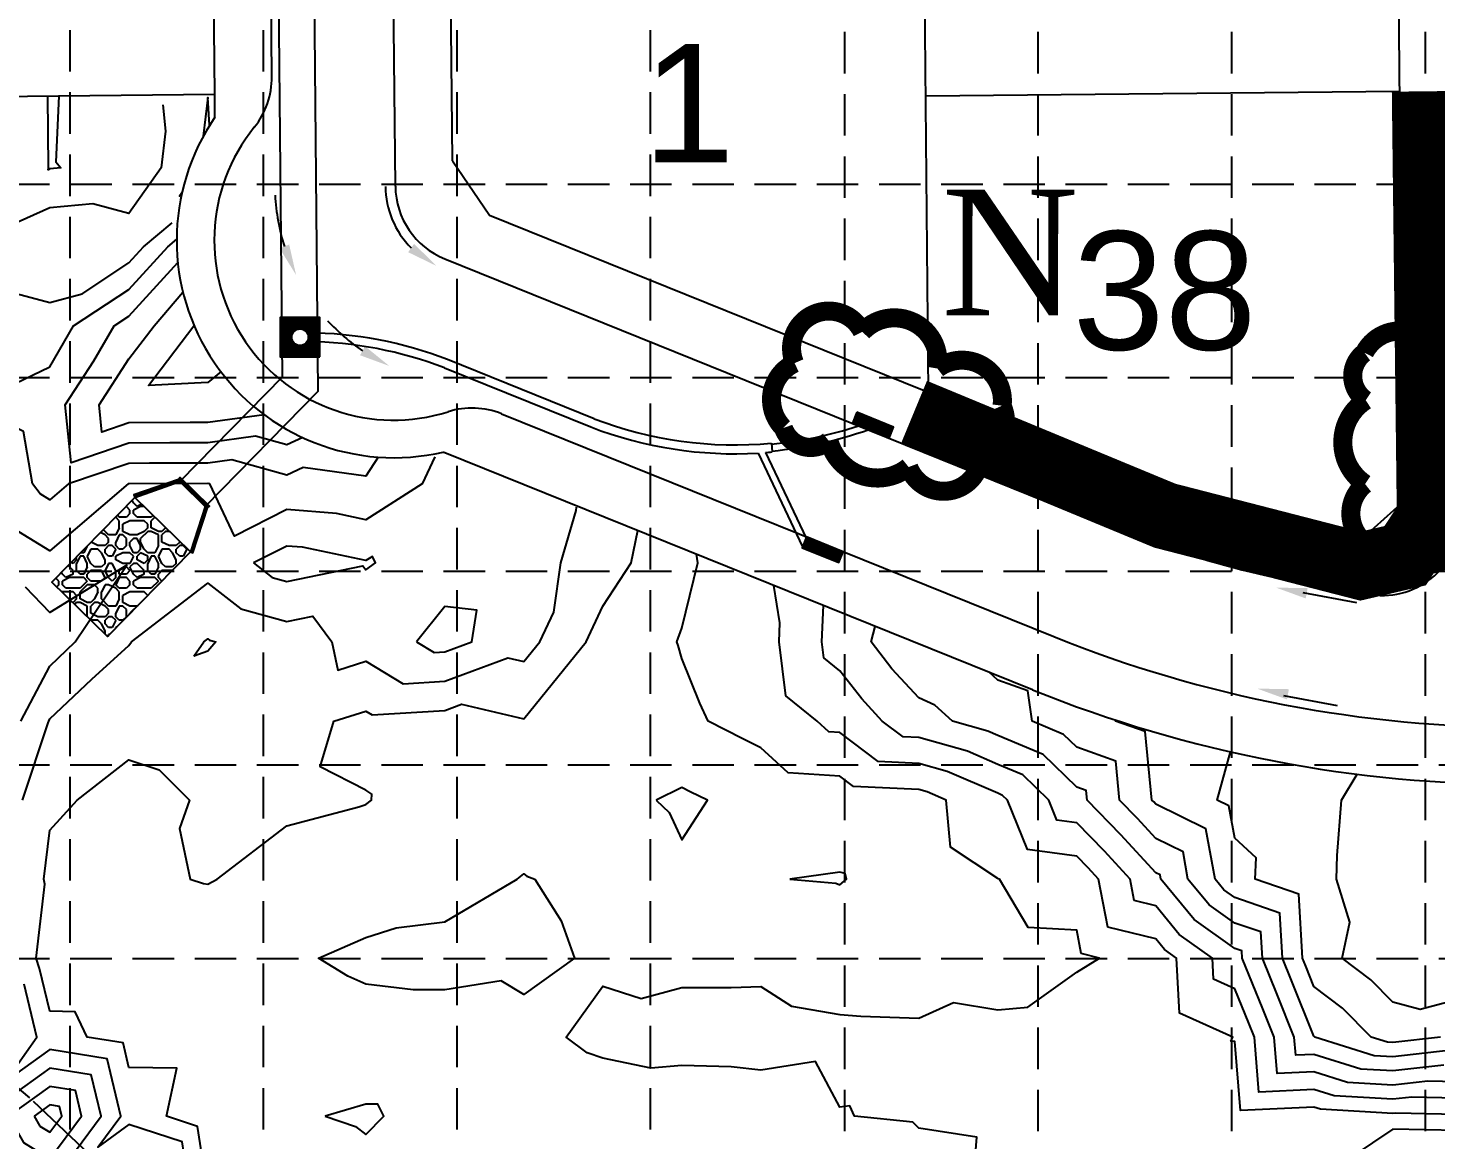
# Model space of a CAD drawing. Header units: feet. Extents: x 2468808 to 2471949, y 7110842 to 7112807.
# Drawn here: x 2469289.5 to 2469645.9, y 7111435.4 to 7111716.8 of the extents above; entities that cross this region are included whole.
import ezdxf
from ezdxf.enums import TextEntityAlignment as Align

# ---------------------------------------------------------------- set-up
doc = ezdxf.new("R2010")
doc.units = ezdxf.units.FT
doc.header["$LTSCALE"] = 35
doc.header["$MEASUREMENT"] = 0
for name, pattern in [('FL1', [1.2, 0.9, -0.075, 0, -0.075, 0, -0.075, 0, -0.075]), ('HIDDEN', [0.375, 0.25, -0.125]), ('PHANTOM2', [3.15, 1.9, -0.25, 0.25, -0.25, 0.25, -0.25])]:
    doc.linetypes.add(name, pattern=pattern)
for name, color, linetype in [('AROW', 250, 'CONTINUOUS'), ('BDY', 250, 'PHANTOM2'), ('CONTOURS-MAJ', 250, 'CONTINUOUS'), ('CONTOURS-MIN', 250, 'CONTINUOUS'), ('CREEK_FL', 250, 'FL1'), ('EROSION BLANKET', 84, 'CONTINUOUS'), ('FLOW', 250, 'CONTINUOUS'), ('GRID', 254, 'HIDDEN'), ('INLET PROTECTION', 5, 'CONTINUOUS'), ('LOT', 250, 'CONTINUOUS'), ('LOTNO', 250, 'CONTINUOUS'), ('Newcastle homesites', 194, 'CONTINUOUS'), ('PVMT', 250, 'CONTINUOUS'), ('RIP RAP ROCK FILTER', 1, 'CONTINUOUS'), ('SODDED LOT', 2, 'CONTINUOUS'), ('SROW', 250, 'CONTINUOUS'), ('STM', 1, 'CONTINUOUS')]:
    doc.layers.add(name, color=color, linetype=linetype)
doc.styles.add('NEWCASTLE', font='TIMES.TTF')
doc.styles.get("Standard").update_dxf_attribs({"font": 'ARIAL.TTF'})
pattern_1 = [(135, (2470006.31313, 7111296.12996), (-0.1767767, -0.1767767), [])]

# ---------------------------------------------------------------- blocks, each defined once
blk = doc.blocks.new('1DB')
at = {"layer": 'FLOW'}
for p, q in [((6.25, 13), (20.07, 13)), ((6.25, -13.5), (20.07, -13.5))]:
    blk.add_line(p, q, dxfattribs=at)
for points in [[(7.28, 11.68), (7.28, 14.32), (-0.62, 13)], [(7.28, -14.32), (7.28, -11.68), (-0.62, -13)]]:
    blk.add_solid(points, dxfattribs=at)

msp = doc.modelspace()

# ---------------------------------------------------------------- hatches: boundary and pattern name
at = {"layer": 'RIP RAP ROCK FILTER'}
h = msp.add_hatch(dxfattribs=at)
h.set_pattern_fill('AGGREGAT', color=1, scale=18, angle=90, style=0)
h.set_pattern_definition([(90, (2469977.635, 7111307.699), (-18, 18), [1.8, -2.7, 0.9, -2.7, 0.9, -9]), (90, (2469975.835, 7111316.699), (-18, 18), [0.9, -17.1]), (90, (2469974.935, 7111311.299), (-18, 18), [0.9, -1.8, 0.9, -14.4]), (90, (2469974.035, 7111320.299), (-18, 18), [1.8, -16.2]), (90, (2469973.135, 7111322.099), (-18, 18), [0.9, -17.1]), (90, (2469971.335, 7111316.699), (-18, 18), [1.8, -16.2]), (90, (2469970.435, 7111307.699), (-18, 18), [0.9, -1.8, 0.9, -4.5, 2.7, -7.2]), (90, (2469968.635, 7111320.299), (-18, 18), [1.8, -16.2]), (90, (2469967.735, 7111309.499), (-18, 18), [1.8, -0.9, 0.9, -7.2, 0.9, -6.3]), (90, (2469966.835, 7111308.599), (-18, 18), [0.9, -17.1]), (90, (2469965.935, 7111314.899), (-18, 18), [0.9, -0.9, 0.9, -15.3]), (90, (2469965.035, 7111312.199), (-18, 18), [0.9, -17.1]), (90, (2469964.135, 7111323.899), (-18, 18), [0.9, -17.1]), (90, (2469963.235, 7111315.799), (-18, 18), [0.9, -7.2, 0.9, -9]), (90, (2469962.335, 7111315.799), (-18, 18), [1.8, -16.2]), (90, (2469961.435, 7111319.399), (-18, 18), [1.8, -16.2]), (90, (2469960.535, 7111308.599), (-18, 18), [0.9, -10.8, 1.8, -4.5]), (180, (2469969.535, 7111307.699), (-18, -18), [3.6, -3.6, 1.8, -9]), (180, (2469969.535, 7111308.599), (-18, -18), [0.9, -6.3, 1.8, -9]), (180, (2469974.035, 7111309.499), (-18, -18), [2.7, -15.3]), (180, (2469974.035, 7111310.399), (-18, -18), [1.8, -16.2]), (180, (2469976.735, 7111311.299), (-18, -18), [0.9, -10.8, 0.9, -0.9, 1.8, -2.7]), (180, (2469976.735, 7111313.099), (-18, -18), [0.9, -6.3, 0.9, -9.9]), (180, (2469969.535, 7111313.999), (-18, -18), [1.8, -2.7, 0.9, -0.9, 1.8, -9.9]), (180, (2469973.135, 7111314.899), (-18, -18), [1.8, -9.9, 0.9, -5.4]), (180, (2469976.735, 7111315.799), (-18, -18), [0.9, -0.9, 1.8, -14.4]), (180, (2469965.035, 7111317.599), (-18, -18), [0.9, -17.1]), (180, (2469965.035, 7111318.499), (-18, -18), [1.8, -1.8, 0.9, -0.9, 1.8, -10.8]), (180, (2469973.135, 7111319.399), (-18, -18), [0.9, -0.9, 0.9, -1.8, 0.9, -12.6]), (180, (2469966.835, 7111322.099), (-18, -18), [3.6, -14.4]), (180, (2469968.635, 7111322.999), (-18, -18), [3.6, -2.7, 1.8, -9.9]), (180, (2469975.835, 7111323.899), (-18, -18), [0.9, -2.7, 1.8, -12.6]), (180, (2469974.035, 7111324.799), (-18, -18), [2.7, -15.3]), (135, (2469977.635, 7111314.899), (-18, -4e-10), [1.2728, -24.18306]), (135, (2469976.735, 7111324.799), (-18, -4e-10), [1.27278, -21.6375, 1.27278, -1.27278]), (135, (2469975.835, 7111313.099), (-18, -4e-10), [1.27278, -10.18224, 1.27278, -12.72804]), (135, (2469975.835, 7111317.599), (-18, -4e-10), [1.27278, -20.36472, 1.27278, -2.54556]), (135, (2469975.835, 7111318.499), (-18, -4e-10), [2.54556, -10.18224, 2.54556, -10.18248]), (135, (2469974.035, 7111313.999), (-18, -4e-10), [1.2726, -11.4552, 1.2726, -1.2726, 1.2726, -8.91024]), (135, (2469973.135, 7111322.999), (-18, -4e-10), [1.27278, -1.27278, 1.27278, -21.6375]), (135, (2469972.235, 7111310.399), (-18, -4e-10), [1.27278, -15.27336, 1.27278, -7.63692]), (135, (2469970.435, 7111324.799), (-18, -4e-10), [1.2726, -1.2726, 1.2726, -5.09112, 1.2726, -15.27432]), (135, (2469967.735, 7111313.999), (-18, -4e-10), [1.2728, -24.18306]), (135, (2469966.835, 7111309.499), (-18, -4e-10), [2.54558, -22.91027]), (135, (2469965.035, 7111307.699), (-18, -4e-10), [1.27278, -1.27278, 1.27278, -21.6375]), (135, (2469962.335, 7111317.599), (-18, -4e-10), [1.2728, -24.18306]), (135, (2469960.535, 7111322.999), (-18, -4e-10), [1.2728, -24.18306]), (225, (2469975.835, 7111315.799), (-18, -4e-10), [1.2728, -24.18306]), (225, (2469975.835, 7111316.699), (-18, -4e-10), [1.2728, -24.18306]), (225, (2469974.935, 7111311.299), (-18, -4e-10), [1.27278, -5.09112, 2.54556, -16.54638]), (225, (2469974.935, 7111307.699), (-18, -4e-10), [1.2728, -24.18306]), (225, (2469972.235, 7111319.399), (-18, -4e-10), [1.27278, -10.18234, 1.27278, -12.72795]), (225, (2469972.235, 7111320.299), (-18, -4e-10), [1.2726, -7.6374, 1.2726, -7.6356, 1.2726, -6.36504]), (225, (2469971.335, 7111309.499), (-18, -4e-10), [1.2728, -24.18306]), (225, (2469970.435, 7111323.899), (-18, -4e-10), [2.5452, -6.3639, 1.2726, -1.2726, 1.2726, -12.72894]), (225, (2469967.735, 7111312.199), (-18, -4e-10), [1.2728, -24.18306]), (225, (2469967.735, 7111319.399), (-18, -4e-10), [2.54558, -22.91027]), (225, (2469967.735, 7111320.299), (-18, -4e-10), [1.2728, -24.18306]), (225, (2469965.935, 7111314.899), (-18, -4e-10), [1.2728, -24.18306]), (225, (2469963.235, 7111309.499), (-18, -4e-10), [1.2728, -24.18306]), (225, (2469963.235, 7111323.899), (-18, -4e-10), [1.2728, -24.18306]), (116.565, (2469977.635, 7111309.499), (-8e-09, 18), [2.0124, -38.23682]), (116.565, (2469975.835, 7111307.699), (-8e-09, 18), [2.0124, -38.23682]), (116.565, (2469974.935, 7111307.699), (-8e-09, 18), [2.0124, -38.23682]), (116.565, (2469974.935, 7111312.199), (-8e-09, 18), [2.0124, -38.23682]), (116.565, (2469971.335, 7111311.299), (-8e-09, 18), [2.0124, -38.23682]), (116.565, (2469970.435, 7111311.299), (-8e-09, 18), [2.0124, -38.23682]), (116.565, (2469966.835, 7111314.899), (-8e-09, 18), [2.0124, -38.23682]), (116.565, (2469965.935, 7111315.799), (-8e-09, 18), [2.0124, -38.23682]), (116.565, (2469964.135, 7111308.599), (-8e-09, 18), [2.0124, -38.23682]), (116.565, (2469964.135, 7111313.999), (-8e-09, 18), [2.0124, -38.23682]), (153.435, (2469977.635, 7111322.999), (-18, 5e-10), [2.0124, -38.23682]), (153.435, (2469974.935, 7111318.499), (-18, 5e-10), [2.0124, -38.23682]), (153.435, (2469973.135, 7111315.799), (-18, 5e-10), [2.0124, -38.23682]), (153.435, (2469970.435, 7111318.499), (-18, 5e-10), [2.0124, -38.23682]), (153.435, (2469970.435, 7111319.399), (-18, 5e-10), [2.0124, -38.23682]), (153.435, (2469967.735, 7111313.099), (-18, 5e-10), [2.0124, -38.23682]), (153.435, (2469966.835, 7111311.299), (-18, 5e-10), [2.0124, -38.23682]), (153.435, (2469963.235, 7111318.499), (-18, 5e-10), [2.0124, -38.23682]), (153.435, (2469961.435, 7111311.299), (-18, 5e-10), [2.0124, -38.23682]), (206.565, (2469966.835, 7111308.599), (-18, -8e-09), [2.0124, -38.23682]), (206.565, (2469966.835, 7111319.399), (-18, -8e-09), [2.0124, -38.23682]), (206.565, (2469965.935, 7111307.699), (-18, -8e-09), [2.0124, -38.23682]), (206.565, (2469963.235, 7111322.099), (-18, -8e-09), [2.0124, -38.23682]), (206.565, (2469962.335, 7111310.399), (-18, -8e-09), [2.0124, -38.23682]), (206.565, (2469961.435, 7111313.999), (-18, -8e-09), [2.0124, -38.23682]), (243.435, (2469977.635, 7111314.899), (-7e-09, -18), [2.0124, -38.23682]), (243.435, (2469975.835, 7111311.299), (-7e-09, -18), [2.0124, -38.23682]), (243.435, (2469974.935, 7111323.899), (-7e-09, -18), [2.0124, -38.23682]), (243.435, (2469973.135, 7111322.099), (-7e-09, -18), [2.0124, -38.23682]), (243.435, (2469971.335, 7111314.899), (-7e-09, -18), [2.0124, -38.23682]), (243.435, (2469970.435, 7111310.399), (-7e-09, -18), [2.0124, -38.23682]), (243.435, (2469970.435, 7111315.799), (-7e-09, -18), [2.0124, -38.23682]), (243.435, (2469968.635, 7111313.099), (-7e-09, -18), [2.0124, -38.23682]), (243.435, (2469964.135, 7111313.099), (-7e-09, -18), [2.0124, -38.23682]), (243.435, (2469960.535, 7111307.699), (-7e-09, -18), [2.0124, -38.23682]), (243.435, (2469960.535, 7111318.499), (-7e-09, -18), [2.0124, -38.23682]), (243.435, (2469960.535, 7111320.299), (-7e-09, -18), [2.0124, -38.23682])])
h.paths.add_polyline_path([(2469330.57, 7111584.2), (2469309.56, 7111562.79), (2469295.49, 7111576.59), (2469316.5, 7111598)])
at = {"layer": 'SODDED LOT'}
h = msp.add_hatch(dxfattribs=at)
h.set_pattern_fill('ANSI31', color=256, scale=60, style=0)
h.paths.add_polyline_path([(2471074.5, 7112290.24), (2471164.61, 7112290.54), (2471163.96, 7112435.01), (2471074.15, 7112434.66)])
edge = h.paths.add_edge_path()
edge.add_line((2471343.8, 7111971.44), (2471344.7, 7112114.95))
edge.add_line((2471344.7, 7112114.95), (2471539.87, 7112116.18))
edge.add_arc((2471539.99, 7112097.82), 18.36, 0.6652, 90.3626, ccw=False)
edge.add_line((2471558.35, 7112098.03), (2471558.44, 7111971.6))
edge.add_line((2471558.44, 7111971.6), (2471343.8, 7111971.44))
h.paths.add_polyline_path([(2471733.95, 7111796.93), (2471589.88, 7111797.21), (2471589.6, 7111707.83), (2471733.95, 7111707.27)])
h.paths.add_polyline_path([(2471256.55, 7111650.5), (2471346.65, 7111651.4), (2471345.29, 7111794.43), (2471256.09, 7111794.88)])
h.paths.add_polyline_path([(2470896.14, 7111649.75), (2470986.24, 7111650.18), (2470985.81, 7111794.06), (2470895.5, 7111793.85)])
h.paths.add_polyline_path([(2471075.94, 7111650.02), (2471166.38, 7111650.42), (2471165.98, 7111506.4), (2471076.34, 7111505.2)])
edge = h.paths.add_edge_path()
edge.add_line((2470616.6, 7111503.76), (2470614.57, 7111613.54))
edge.add_line((2470614.57, 7111613.54), (2470751.96, 7111614.46))
edge.add_line((2470751.96, 7111614.46), (2470752.52, 7111524.23))
edge.add_arc((2470733.02, 7111524.11), 19.51, -88.4919, 0.3567, ccw=False)
edge.add_line((2470733.53, 7111504.61), (2470623.66, 7111504.15))
edge.add_line((2470623.66, 7111504.15), (2470616.6, 7111503.76))
h.paths.add_polyline_path([(2470463.61, 7111603.16), (2470613.04, 7111603.43), (2470612.86, 7111756.91), (2470462.93, 7111757.35)])
h.paths.add_polyline_path([(2469852.56, 7111706.18), (2469854.08, 7111571.62), (2469927.93, 7111571.62), (2469926.61, 7111705.99)])
edge = h.paths.add_edge_path()
edge.add_line((2470297.32, 7111740.55), (2470297.26, 7111841.96))
edge.add_line((2470297.26, 7111841.96), (2470411.86, 7111842.43))
edge.add_arc((2470411.94, 7111822.98), 19.45, 2.0481, 90.236, ccw=False)
edge.add_line((2470431.37, 7111823.68), (2470431.8, 7111741.01))
edge.add_line((2470431.8, 7111741.01), (2470297.32, 7111740.55))
h.paths.add_polyline_path([(2470148.95, 7111841.35), (2470149.53, 7111666.08), (2470223.55, 7111666.35), (2470222.92, 7111841.67)])
h.paths.add_polyline_path([(2470001.09, 7111840.81), (2469926.23, 7111840.4), (2469926.77, 7111706.44), (2470001.47, 7111706.6)])
h.paths.add_polyline_path([(2469683.69, 7111706.18), (2469852.19, 7111706.18), (2469851.39, 7111840.13), (2469708.56, 7111840.13), (2469694.21, 7111838.66), (2469687.03, 7111833.81), (2469682.17, 7111824.5), (2469681.4, 7111811.11), (2469682.35, 7111706.12)])
h.paths.add_polyline_path([(2469381.01, 7112045.7), (2469514.27, 7112044.48), (2469517.52, 7112080.63), (2469651.2, 7112064.38), (2469658.51, 7112108.24), (2469658.51, 7112116.77), (2469656.48, 7112120.02), (2469653.23, 7112126.93), (2469652.82, 7112135.05), (2469650.38, 7112142.36), (2469650.38, 7112146.42), (2469532.96, 7112162.67), (2469523.62, 7112122.46), (2469389.54, 7112138.3), (2469384.67, 7112102.56), (2469381.42, 7112070.88)])
h.paths.add_polyline_path([(2470183.62, 7112307.12), (2470258.33, 7112308.1), (2470258, 7112441.02), (2470182.97, 7112441.02)])
h.paths.add_polyline_path([(2470033.71, 7112306.58), (2470108.63, 7112307.6), (2470107.61, 7112441.33), (2470033.02, 7112440.99)])
h.paths.add_polyline_path([(2469731.5, 7112305.73), (2469808.52, 7112305.95), (2469807.86, 7112440.37), (2469731.08, 7112440.06)])
h.paths.add_polyline_path([(2469437.23, 7112304.73), (2469573.71, 7112305.3), (2469572.86, 7112439.76), (2469497.13, 7112438.91), (2469488.66, 7112437.5), (2469481.59, 7112432.69), (2469477.35, 7112427.05), (2469474.24, 7112416.03)])
h.paths.add_polyline_path([(2470320.44, 7112607.52), (2470321.11, 7112473.23), (2470245.46, 7112472.87), (2470245.08, 7112607.02)])
h.paths.add_polyline_path([(2470255.71, 7112007.18), (2470416.4, 7112007.94), (2470430.92, 7112007.8), (2470430.5, 7112122.83), (2470430.45, 7112123.93), (2470430.28, 7112125.48), (2470430.04, 7112126.7), (2470429.95, 7112127.17), (2470429.65, 7112128.23), (2470429.51, 7112128.71), (2470428.96, 7112130.17), (2470428.29, 7112131.61), (2470427.44, 7112133.03), (2470426.6, 7112134.28), (2470425.56, 7112135.6), (2470424.51, 7112136.68), (2470423.41, 7112137.67), (2470421.96, 7112138.8), (2470420.8, 7112139.55), (2470419.24, 7112140.4), (2470417.84, 7112141.02), (2470416.4, 7112141.53), (2470415.05, 7112141.89), (2470413.14, 7112142.22), (2470411.73, 7112142.37), (2470255.68, 7112141.68)])
h.paths.add_polyline_path([(2470605.08, 7112373.61), (2470460.62, 7112373.35), (2470460.51, 7112450.56), (2470529.82, 7112450.15), (2470604.97, 7112450.55)])
at = {"layer": 'STM'}
h = msp.add_hatch(dxfattribs=at)
h.set_pattern_fill('ANSI31', color=5, scale=2, angle=90, style=0)
h.set_pattern_definition([(135, (2469969.21754, 7111311.09382), (-0.176776695, -0.176776695), [])])
h.paths.add_polyline_path([(2469363.32, 7111633.55), (2469363.32, 7111643.55), (2469353.32, 7111643.55), (2469353.32, 7111633.55)])
edge = h.paths.add_edge_path(flags=16)
edge.add_arc((2469358.32, 7111638.55), 2.1, 0, 360)
h = msp.add_hatch(dxfattribs=at)
h.set_pattern_fill('ANSI31', color=5, scale=2, angle=90, style=0)
h.set_pattern_definition(pattern_1)
h.paths.add_polyline_path([(2469499.3, 7111619.55), (2469498.18, 7111616.77), (2469507.45, 7111613.03), (2469508.58, 7111615.81)])
h = msp.add_hatch(dxfattribs=at)
h.set_pattern_fill('ANSI31', color=5, angle=90, style=0)
h.set_pattern_definition([(135, (2469977.63461, 7111307.69872), (-0.088388348, -0.088388348), [])])
h.paths.add_polyline_path([(2469316.5, 7111598), (2469327.91, 7111602), (2469334.34, 7111595.69), (2469330.57, 7111584.2), (2469331.2, 7111583.99), (2469334.92, 7111595.34), (2469335.37, 7111595.8), (2469328, 7111603.03), (2469327.55, 7111602.57), (2469316.28, 7111598.63)])
h = msp.add_hatch(dxfattribs=at)
h.set_pattern_fill('ANSI31', color=5, scale=2, angle=90, style=0)
h.set_pattern_definition(pattern_1)
h.paths.add_polyline_path([(2469486.58, 7111588.02), (2469485.46, 7111585.24), (2469494.73, 7111581.5), (2469495.86, 7111584.28)])

# ---------------------------------------------------------------- linework, layer by layer
at = {"layer": 'AROW', "color": 7}
msp.add_line((2469517.46, 7111624.63), (2469513.81, 7112003.42), dxfattribs=at)
at = {"layer": 'BDY', "color": 7, "linetype": 'Continuous'}
for p, q in [((2469336.73, 7111699.94), (2469189.74, 7111698.53)), ((2469336.78, 7111694.25), (2469336.73, 7111699.94)), ((2469543.74, 7111549.33), (2469394.58, 7111609.5))]:
    msp.add_line(p, q, dxfattribs=at)
for centre, radius, start, end in [((2469382.09, 7111663.06), 55, 145.4553, 283.1283), ((2469667.19, 7111855.37), 330, 248.0315, 270.1954)]:
    msp.add_arc(centre, radius, start, end, dxfattribs=at)
at = {"layer": 'CONTOURS-MAJ', "color": 42}
for points, elevation in [([(2469323.6, 7111697.4), (2469324.23, 7111690.66), (2469323.12, 7111681.42), (2469314.99, 7111669.84), (2469305.86, 7111672.29), (2469294.99, 7111671.27), (2469276.65, 7111663.08), (2469281.8, 7111681.42), (2469281.73, 7111688.16), (2469280.53, 7111697.4)], 570), ([(2469283.89, 7111650.33), (2469294.99, 7111647.33), (2469303.14, 7111649.57), (2469314.99, 7111657.34), (2469318.7, 7111661.42), (2469325.93, 7111667.51)], 570), ([(2469392.45, 7111608.24), (2469389.28, 7111601.42), (2469374.99, 7111592.37), (2469367.52, 7111593.95), (2469354.99, 7111594.92), (2469341.76, 7111588.2), (2469335.47, 7111601.42), (2469335.09, 7111601.53), (2469334.99, 7111601.51), (2469315.05, 7111601.48), (2469314.99, 7111601.48), (2469314.82, 7111601.42), (2469294.99, 7111584.45), (2469284.48, 7111590.92)], 570), ([(2469288.07, 7111521.42), (2469294.52, 7111540.96), (2469294.71, 7111541.42), (2469294.99, 7111541.95), (2469305.59, 7111552.02), (2469314.99, 7111560.54), (2469315.63, 7111561.42), (2469334.99, 7111576.31), (2469343.35, 7111569.79), (2469354.99, 7111566.62), (2469361.53, 7111567.97), (2469366.39, 7111561.42), (2469367.9, 7111554.33), (2469374.99, 7111556.53), (2469384.43, 7111550.87), (2469394.99, 7111551.49), (2469410.97, 7111557.41), (2469414.99, 7111556.48), (2469419, 7111561.42), (2469422.56, 7111568.99), (2469424.36, 7111581.42), (2469428.23, 7111594.66), (2469428.33, 7111595.56)], 570), ([(2469654.99, 7111450.06), (2469643.85, 7111450.29), (2469634.99, 7111449.27), (2469623.51, 7111449.94), (2469614.99, 7111452.61), (2469605.76, 7111452.19), (2469604.99, 7111461.42), (2469602.13, 7111468.56), (2469596.9, 7111481.42), (2469596.79, 7111483.23), (2469594.99, 7111483.85), (2469584.72, 7111491.15), (2469576.26, 7111501.42), (2469576.07, 7111502.5), (2469574.99, 7111503.03), (2469566.18, 7111512.61), (2469557.62, 7111521.42), (2469557.39, 7111523.82), (2469554.99, 7111524.67), (2469546.47, 7111532.91), (2469534.99, 7111537.78), (2469532.45, 7111538.88), (2469523.52, 7111541.42), (2469519.01, 7111545.44), (2469514.99, 7111547.29), (2469508.2, 7111554.64), (2469502.89, 7111561.42), (2469503.96, 7111565.38)], 575), ([(2469347.06, 7111397.93), (2469347.21, 7111401.42), (2469347.91, 7111414.35), (2469334.99, 7111416.74), (2469328.53, 7111414.97), (2469330.55, 7111421.42), (2469328.47, 7111434.9), (2469314.99, 7111439.29), (2469307.14, 7111433.57), (2469312.95, 7111441.42), (2469309.49, 7111455.92), (2469294.99, 7111458.27), (2469283.87, 7111450.3), (2469291.7, 7111461.42), (2469288.43, 7111474.86)], 570)]:
    msp.add_lwpolyline(points, dxfattribs=dict(at, elevation=elevation))
at = {"layer": 'CONTOURS-MIN', "color": 42}
for points, elevation in [([(2469297.29, 7111699.56), (2469296.51, 7111682.95), (2469297.73, 7111681.42), (2469294.99, 7111681.16), (2469294.52, 7111680.95), (2469294.65, 7111681.42), (2469294.45, 7111699.54)], 571), ([(2469335.43, 7111692.18), (2469334.99, 7111699.23), (2469333.81, 7111689.42)], 569), ([(2469328.42, 7111675.11), (2469327.83, 7111674.27), (2469328.33, 7111674.68)], 569), ([(2469378.12, 7111608.2), (2469374.99, 7111603.43), (2469359.12, 7111605.55), (2469354.99, 7111603.66), (2469341.08, 7111607.51), (2469334.99, 7111606.67), (2469320.21, 7111606.64), (2469314.99, 7111606.61), (2469299.66, 7111601.42), (2469294.99, 7111597.43), (2469292.51, 7111598.95), (2469290.54, 7111601.42), (2469288.28, 7111614.72), (2469274.99, 7111621.37), (2469274.97, 7111621.4), (2469274.97, 7111621.42), (2469274.99, 7111621.71), (2469275.09, 7111621.52), (2469294.99, 7111631.07), (2469300.98, 7111641.42), (2469314.99, 7111650.6), (2469324.81, 7111661.42), (2469327.09, 7111663.34)], 571), ([(2469359, 7111613.14), (2469354.99, 7111611.31), (2469347.06, 7111613.5), (2469334.99, 7111611.82), (2469325.37, 7111611.81), (2469314.99, 7111611.75), (2469300.36, 7111606.79), (2469298.89, 7111621.42), (2469306.13, 7111632.56), (2469311.26, 7111641.42), (2469314.99, 7111643.87), (2469327.37, 7111657.5)], 572), ([(2469349.23, 7111618.95), (2469334.99, 7111616.98), (2469330.54, 7111616.97), (2469314.99, 7111616.88), (2469308.12, 7111614.56), (2469307.43, 7111621.42), (2469314.99, 7111633.05), (2469321.39, 7111641.42), (2469328.66, 7111649.99)], 573), ([(2469338.26, 7111629.83), (2469334.99, 7111627.06), (2469319.91, 7111626.35), (2469331.44, 7111641.42), (2469331.5, 7111641.48)], 574), ([(2469334.99, 7111422.11), (2469332.4, 7111438.84), (2469324.47, 7111441.42), (2469327.13, 7111453.56), (2469314.99, 7111453.76), (2469313.51, 7111459.95), (2469304.4, 7111461.42), (2469301.38, 7111467.82), (2469294.99, 7111467.95), (2469292.35, 7111478.78), (2469291.51, 7111481.42), (2469293.71, 7111500.15), (2469293.47, 7111501.42), (2469294.99, 7111513.76), (2469301.88, 7111521.42), (2469314.99, 7111531.6), (2469322.65, 7111529.08), (2469330.34, 7111521.42), (2469327.78, 7111514.21), (2469330.47, 7111501.42), (2469333.89, 7111500.33), (2469334.99, 7111500.16), (2469337.38, 7111501.42), (2469354.99, 7111514.87), (2469373.23, 7111519.67), (2469374.99, 7111520.32), (2469376.44, 7111521.42), (2469376.46, 7111522.89), (2469374.99, 7111523.93), (2469363.39, 7111529.83), (2469366.87, 7111541.42), (2469374.99, 7111543.94), (2469376.56, 7111543), (2469394.99, 7111544.09), (2469399.22, 7111545.65), (2469414.99, 7111542.01), (2469430.73, 7111561.42), (2469434.99, 7111570.47), (2469442.12, 7111581.42), (2469443.83, 7111589.63)], 571), ([(2469528.52, 7111421.42), (2469529.66, 7111436.09), (2469514.99, 7111438.36), (2469513.44, 7111439.88), (2469498.68, 7111441.42), (2469497.55, 7111443.99), (2469494.99, 7111443.68), (2469488.82, 7111455.25), (2469474.99, 7111453.08), (2469467.51, 7111453.94), (2469454.99, 7111454.2), (2469447.16, 7111453.6), (2469434.99, 7111456.11), (2469430.98, 7111457.41), (2469425.68, 7111461.42), (2469434.99, 7111474.32), (2469444.73, 7111471.17), (2469454.99, 7111473.98), (2469467.51, 7111473.94), (2469474.99, 7111474.2), (2469482.79, 7111469.22), (2469494.99, 7111467.12), (2469500.3, 7111466.73), (2469514.99, 7111466.18), (2469523.75, 7111470.18), (2469534.99, 7111468.34), (2469542.55, 7111468.99), (2469554.99, 7111477.89), (2469560.75, 7111481.42), (2469556.12, 7111482.56), (2469554.99, 7111488.48), (2469542.69, 7111489.13), (2469535.42, 7111501.42), (2469535.04, 7111501.47), (2469534.99, 7111501.6), (2469523.05, 7111509.49), (2469521.93, 7111521.42), (2469517.08, 7111523.52), (2469514.99, 7111524.11), (2469498.43, 7111524.87), (2469494.99, 7111527.46), (2469481.91, 7111528.34), (2469474.99, 7111534.67), (2469470.43, 7111536.87), (2469461.63, 7111541.42), (2469459.54, 7111545.97), (2469454.99, 7111557.26), (2469454.1, 7111560.54), (2469453.68, 7111561.42), (2469454.99, 7111564.96), (2469459.03, 7111581.42), (2469458.69, 7111583.64)], 572), ([(2469287.62, 7111541.42), (2469294.99, 7111555.31), (2469301.42, 7111561.42), (2469314.43, 7111580.86), (2469294.99, 7111568.9), (2469288.84, 7111575.28)], 569), ([(2469654.99, 7111441.78), (2469635.74, 7111442.18), (2469634.99, 7111442.09), (2469616.73, 7111443.16), (2469614.99, 7111443.71), (2469596.43, 7111442.87), (2469594.99, 7111460.31), (2469593.98, 7111460.41), (2469594.48, 7111461.42), (2469581.01, 7111467.45), (2469580.27, 7111481.42), (2469577.18, 7111483.62), (2469574.99, 7111486.28), (2469562.83, 7111489.26), (2469560.5, 7111501.42), (2469557.86, 7111504.29), (2469554.99, 7111507.25), (2469542.49, 7111508.92), (2469537.41, 7111521.42), (2469536.18, 7111522.61), (2469534.99, 7111523.12), (2469522.2, 7111528.64), (2469514.99, 7111530.69), (2469504.73, 7111531.16), (2469494.99, 7111538.48), (2469492.24, 7111538.67), (2469489.22, 7111541.42), (2469481.33, 7111547.76), (2469479.59, 7111561.42), (2469479.8, 7111566.23), (2469478.26, 7111575.74)], 573), ([(2469654.99, 7111445.92), (2469639.8, 7111446.23), (2469634.99, 7111445.68), (2469620.12, 7111446.55), (2469614.99, 7111448.16), (2469601.1, 7111447.53), (2469599.95, 7111461.42), (2469598.53, 7111464.96), (2469594.99, 7111473.65), (2469589.62, 7111476.05), (2469589.33, 7111481.42), (2469580.95, 7111487.38), (2469574.99, 7111494.63), (2469569.53, 7111495.96), (2469568.49, 7111501.42), (2469562.02, 7111508.45), (2469554.99, 7111515.69), (2469549.93, 7111516.37), (2469547.88, 7111521.42), (2469541.33, 7111527.76), (2469534.99, 7111530.45), (2469527.33, 7111533.76), (2469514.99, 7111537.27), (2469511.02, 7111537.45), (2469505.74, 7111541.42), (2469500.58, 7111547.01), (2469494.99, 7111554.15), (2469490.96, 7111557.39), (2469490.44, 7111561.42), (2469490.84, 7111570.67)], 574), ([(2469647.91, 7111454.34), (2469634.99, 7111452.85), (2469626.9, 7111453.33), (2469614.99, 7111457.06), (2469610.42, 7111456.85), (2469610.04, 7111461.42), (2469605.73, 7111472.17), (2469601.97, 7111481.42), (2469601.59, 7111488.03), (2469594.99, 7111490.29), (2469588.48, 7111494.92), (2469583.13, 7111501.42), (2469581.88, 7111508.31), (2469574.99, 7111511.71), (2469570.33, 7111516.77), (2469565.82, 7111521.42), (2469564.85, 7111531.28), (2469554.99, 7111534.8), (2469551.62, 7111538.05), (2469543.68, 7111541.42), (2469542.61, 7111549.05), (2469534.99, 7111551.78), (2469532.77, 7111553.75)], 576), ([(2469651.97, 7111458.4), (2469634.99, 7111456.44), (2469630.29, 7111456.72), (2469615.28, 7111461.42), (2469615.13, 7111461.57), (2469614.99, 7111461.68), (2469609.33, 7111475.77), (2469607.03, 7111481.42), (2469606.39, 7111492.82), (2469594.99, 7111496.74), (2469592.25, 7111498.68), (2469590, 7111501.42), (2469587.69, 7111514.13), (2469574.99, 7111520.39), (2469574.49, 7111520.93), (2469574.01, 7111521.42), (2469572.31, 7111538.74), (2469564.8, 7111541.42), (2469564.85, 7111541.64)], 577), ([(2469647.05, 7111461.42), (2469634.99, 7111460.03), (2469633.67, 7111460.11), (2469629.48, 7111461.42), (2469622.29, 7111468.73), (2469614.99, 7111474.26), (2469612.94, 7111479.37), (2469612.1, 7111481.42), (2469611.19, 7111497.62), (2469600.11, 7111501.42), (2469600.39, 7111506.82), (2469594.99, 7111511.75), (2469593.5, 7111519.94), (2469590.49, 7111521.42), (2469593.93, 7111533.6)], 578), ([(2469759.45, 7111525.68), (2469758.96, 7111525.4), (2469754.99, 7111525.69), (2469749.64, 7111521.42), (2469734.99, 7111516.59), (2469718.6, 7111501.42), (2469714.99, 7111489.96), (2469707.82, 7111481.42), (2469694.99, 7111476.71), (2469688.42, 7111474.85), (2469674.99, 7111474.66), (2469664.09, 7111470.53), (2469654.99, 7111471.86), (2469641.94, 7111468.37), (2469634.99, 7111470.26), (2469629.45, 7111475.89), (2469622.15, 7111481.42), (2469624.11, 7111490.54), (2469620.75, 7111501.42), (2469620.94, 7111507.37), (2469621.97, 7111521.42), (2469626, 7111527.95)], 579), ([(2469651.35, 7111437.79), (2469634.99, 7111438.12), (2469624.75, 7111431.19)], 572)]:
    msp.add_lwpolyline(points, dxfattribs=dict(at, elevation=elevation))
for points, elevation in [([(2469346.54, 7111581.42), (2469351.29, 7111577.72), (2469354.99, 7111576.72), (2469374.25, 7111580.68), (2469374.99, 7111579.69), (2469377.42, 7111581.42), (2469376.63, 7111583.06), (2469374.99, 7111582.02), (2469358.97, 7111585.41), (2469354.99, 7111585.71)], 569), ([(2469387.83, 7111561.42), (2469392.3, 7111558.74), (2469394.99, 7111558.9), (2469401.81, 7111561.42), (2469403.05, 7111569.48), (2469394.99, 7111570.38)], 569), ([(2469331.43, 7111557.87), (2469334, 7111561.42), (2469334.99, 7111562.18), (2469335.41, 7111561.85), (2469336.98, 7111561.42), (2469334.99, 7111559.13)], 571), ([(2469448.53, 7111521.42), (2469451.8, 7111518.23), (2469454.99, 7111511.33), (2469461.47, 7111521.42), (2469457.1, 7111523.53), (2469454.99, 7111524.62)], 571), ([(2469482.35, 7111501.42), (2469493.99, 7111500.42), (2469494.99, 7111499.96), (2469496.67, 7111501.42), (2469496.38, 7111502.82), (2469494.99, 7111503.2)], 571), ([(2469370.44, 7111476.87), (2469362.99, 7111481.42), (2469374.99, 7111486.64), (2469382.64, 7111489.07), (2469394.99, 7111490.62), (2469413.31, 7111501.42), (2469414.99, 7111502.71), (2469415.75, 7111502.19), (2469417.76, 7111501.42), (2469424.44, 7111490.87), (2469427.82, 7111481.42), (2469414.99, 7111472.18), (2469409.23, 7111475.67), (2469394.99, 7111473.36), (2469386.96, 7111473.39), (2469374.99, 7111474.86)], 572), ([(2469278, 7111441.42), (2469284.19, 7111430.63), (2469294.99, 7111423.89), (2469307.97, 7111441.42), (2469305.47, 7111451.9), (2469294.99, 7111453.6)], 569), ([(2469284.52, 7111441.42), (2469288.34, 7111434.77), (2469294.99, 7111430.62), (2469302.99, 7111441.42), (2469301.44, 7111447.88), (2469294.99, 7111448.92)], 568), ([(2469291.04, 7111441.42), (2469292.48, 7111438.92), (2469294.99, 7111437.35), (2469298, 7111441.42), (2469297.42, 7111443.86), (2469294.99, 7111444.25)], 567), ([(2469364.69, 7111441.42), (2469372.35, 7111438.79), (2469374.99, 7111436.78), (2469379.56, 7111441.42), (2469378.04, 7111444.47), (2469374.99, 7111444.48)], 571)]:
    msp.add_lwpolyline(points, close=True, dxfattribs=dict(at, elevation=elevation))
at = {"layer": 'CREEK_FL', "color": 5}
msp.add_lwpolyline([(2469405.21, 7111290.11), (2469386.73, 7111321.4), (2469374.79, 7111341.28), (2469337.64, 7111342.61), (2469329.68, 7111391.67), (2469313.76, 7111423.49), (2469289.88, 7111446.03), (2469273.96, 7111459.29), (2469263.34, 7111496.41), (2469263.34, 7111538.84), (2469252.73, 7111602.16), (2469248.75, 7111649.89)], dxfattribs=at)
at = {"layer": 'EROSION BLANKET', "const_width": 17}
msp.add_lwpolyline([(2469513.8, 7111619.67), (2469577.28, 7111593.39), (2469626.86, 7111580.63), (2469638.13, 7111583.26), (2469644.52, 7111593.02), (2469643.25, 7111700.79)], dxfattribs=at)
at = {"layer": 'FLOW', "color": 7}
for radius, start, end in [(50.5, 182.7601, 197.7913), (22.5, 180.5521, 224.6657), (50.5, 222.6447, 235.9253)]:
    msp.add_arc((2469402.45, 7111676.95), radius, start, end, dxfattribs=at)
for points in [[(2469355.57, 7111662.02), (2469353.16, 7111661.03), (2469357.32, 7111654.3)], [(2469387.2, 7111662.19), (2469385.7, 7111660.07), (2469392.81, 7111656.62)], [(2469374.8, 7111636.25), (2469373.51, 7111633.99), (2469380.93, 7111631.27)]]:
    msp.add_solid(points, dxfattribs=at)
at = {"layer": 'GRID', "color": 252, "linetype": 'HIDDEN', "ltscale": 1.2}
for p, q in [((2469300, 7112755.79), (2469300, 7111040.11)), ((2469349, 7112755.79), (2469349, 7111040.11)), ((2469398, 7112755.79), (2469398, 7111040.11)), ((2469447, 7112755.79), (2469447, 7111040.11)), ((2469496.16, 7112755.33), (2469496.16, 7111040.11)), ((2469545.16, 7112755.33), (2469545.16, 7111040.11)), ((2469594.16, 7112755.33), (2469594.16, 7111040.11)), ((2469643.16, 7112755.33), (2469643.16, 7111040.11)), ((2468859.16, 7111677.33), (2471897.16, 7111677.33)), ((2468859.16, 7111628.33), (2471897.16, 7111628.33)), ((2468859.16, 7111579.33), (2471897.16, 7111579.33)), ((2468859.16, 7111530.33), (2471897.16, 7111530.33)), ((2468859.16, 7111481.33), (2471897.16, 7111481.33))]:
    msp.add_line(p, q, dxfattribs=at)
at = {"layer": 'INLET PROTECTION', "color": 170, "ltscale": 100, "const_width": 4.82}
for points in [[(2469512.41, 7111605.69, 0.520567), (2469512.41, 7111605.69, 0.765195), (2469530.63, 7111607.46, 0.417879), (2469536.08, 7111621.23, 0.6649), (2469519.69, 7111630.64, 0.744833), (2469500.68, 7111639.9, 0.975642), (2469483.54, 7111632, 0.520567), (2469480.69, 7111615.59, 0.520567), (2469492.25, 7111612.28, 0.540264), (2469512.41, 7111605.69)], [(2469627.98, 7111601.4, 0.520567), (2469627.98, 7111601.4, 0.765195), (2469635.17, 7111584.57, 0.417879), (2469649.94, 7111583.54, 0.6649), (2469653.95, 7111602.01, 0.744833), (2469657.03, 7111622.93, 0.975642), (2469644.32, 7111636.88, 0.520567), (2469627.81, 7111634.64, 0.520567), (2469628.15, 7111622.61, 0.540264), (2469627.98, 7111601.4)]]:
    msp.add_lwpolyline(points, format="xyb", close=True, dxfattribs=at)
at = {"layer": 'LOT', "color": 7}
msp.add_line((2469636.74, 7111700.72), (2469516.74, 7111699.57), dxfattribs=at)
at = {"layer": 'PVMT', "color": 7}
for p, q in [((2469382.45, 7111676.76), (2469379.32, 7112002.13)), ((2469351.19, 7111704.48), (2469348.32, 7112001.83)), ((2469394.97, 7111658.4), (2469560.76, 7111591.53)), ((2469409.36, 7111619.17), (2469549.16, 7111562.78))]:
    msp.add_line(p, q, dxfattribs=at)
for centre, radius, start, end in [((2469331.19, 7111704.29), 20, 320.9952, 0.5521), ((2469382.09, 7111663.06), 45.5, 140.9952, 287.5884), ((2469402.45, 7111676.95), 20, 180.5521, 248.0315), ((2469401.88, 7111600.62), 20, 68.0315, 107.5884), ((2469632.27, 7111593.18), 20, 262.4145, 0.5521), ((2469667.19, 7111855.37), 284.5, 248.0315, 262.4145), ((2469667.19, 7111855.37), 315.5, 248.0315, 270.1954)]:
    msp.add_arc(centre, radius, start, end, dxfattribs=at)
at = {"layer": 'RIP RAP ROCK FILTER', "color": 1}
msp.add_lwpolyline([(2469330.57, 7111584.2), (2469309.56, 7111562.79), (2469295.49, 7111576.59), (2469316.5, 7111598)], close=True, dxfattribs=at)
at = {"layer": 'SROW', "color": 7}
for p, q in [((2469396.89, 7111683.22), (2469393.82, 7112002.27)), ((2469637.74, 7111596.97), (2469633.8, 7112005.26)), ((2469336.73, 7111699.94), (2469333.82, 7112001.69)), ((2469396.89, 7111683.22), (2469406.26, 7111669.48)), ((2469406.26, 7111669.48), (2469566.18, 7111604.97)), ((2469627.91, 7111588.24), (2469637.74, 7111596.97))]:
    msp.add_line(p, q, dxfattribs=at)
msp.add_arc((2469667.19, 7111855.37), 270, 248.0315, 261.636, dxfattribs=at)
at = {"layer": 'STM', "color": 5}
for p, q in [((2469362.95, 7111624.87), (2469359.32, 7112001.93)), ((2469353.92, 7111628.51), (2469350.32, 7112001.85)), ((2469432.78, 7111617.93), (2469395.68, 7111632.9)), ((2469353.92, 7111628.51), (2469327.91, 7111602)), ((2469394.87, 7111630.8), (2469431.97, 7111615.84)), ((2469362.95, 7111624.87), (2469334.34, 7111595.69)), ((2469477.65, 7111611.75), (2469477.86, 7111609.51)), ((2469474.34, 7111609.24), (2469485.58, 7111585.53)), ((2469476.21, 7111609.36), (2469486.47, 7111587.73)), ((2469330.57, 7111584.2), (2469316.5, 7111598))]:
    msp.add_line(p, q, dxfattribs=at)
for points in [[(2469363.32, 7111633.55), (2469363.32, 7111643.55), (2469353.32, 7111643.55), (2469353.32, 7111633.55)], [(2469499.3, 7111619.55), (2469498.18, 7111616.77), (2469507.45, 7111613.03), (2469508.58, 7111615.81)], [(2469316.5, 7111598), (2469327.91, 7111602), (2469334.34, 7111595.69), (2469330.57, 7111584.2), (2469331.2, 7111583.99), (2469334.92, 7111595.34), (2469335.37, 7111595.8), (2469328, 7111603.03), (2469327.55, 7111602.57), (2469316.28, 7111598.63)], [(2469486.58, 7111588.02), (2469485.46, 7111585.24), (2469494.73, 7111581.5), (2469495.86, 7111584.28)]]:
    msp.add_lwpolyline(points, close=True, dxfattribs=at)
msp.add_circle((2469358.32, 7111638.55), 2.1, dxfattribs=at)
for centre, radius, start, end in [((2469359.3, 7111538.63), 101.04, 68.8967, 89.5074), ((2469359.3, 7111538.63), 98.79, 68.8967, 89.4968), ((2469468.36, 7111710.18), 98.87, 248.9057, 275.3877), ((2469468.36, 7111710.18), 101.12, 248.9057, 273.3884), ((2469468.36, 7111710.18), 99.12, 275.3877, 288.4411), ((2469468.36, 7111710.18), 100.87, 275.3877, 289.5951), ((2469468.36, 7111710.18), 101.12, 274.4537, 275.3877)]:
    msp.add_arc(centre, radius, start, end, dxfattribs=at)

# ---------------------------------------------------------------- block references
at = {"layer": 'FLOW', "color": 7, "rotation": 349.4783494612252}
msp.add_blockref('1DB', (2469603.66, 7111562.29), dxfattribs=at)

# ---------------------------------------------------------------- texts
at = {"layer": 'LOTNO', "color": 7}
for s, p in [('1', (2469456.76, 7111697.8)), ('38', (2469577.22, 7111650.39))]:
    msp.add_text(s, height=30, dxfattribs=at).set_placement(p, align=Align.MIDDLE)
at = {"layer": 'Newcastle homesites', "color": 194, "style": 'NEWCASTLE'}
msp.add_text('N', height=31.84, rotation=359.904, dxfattribs=at).set_placement((2469520.65, 7111644.1))

doc.saveas('drawing.dxf')
